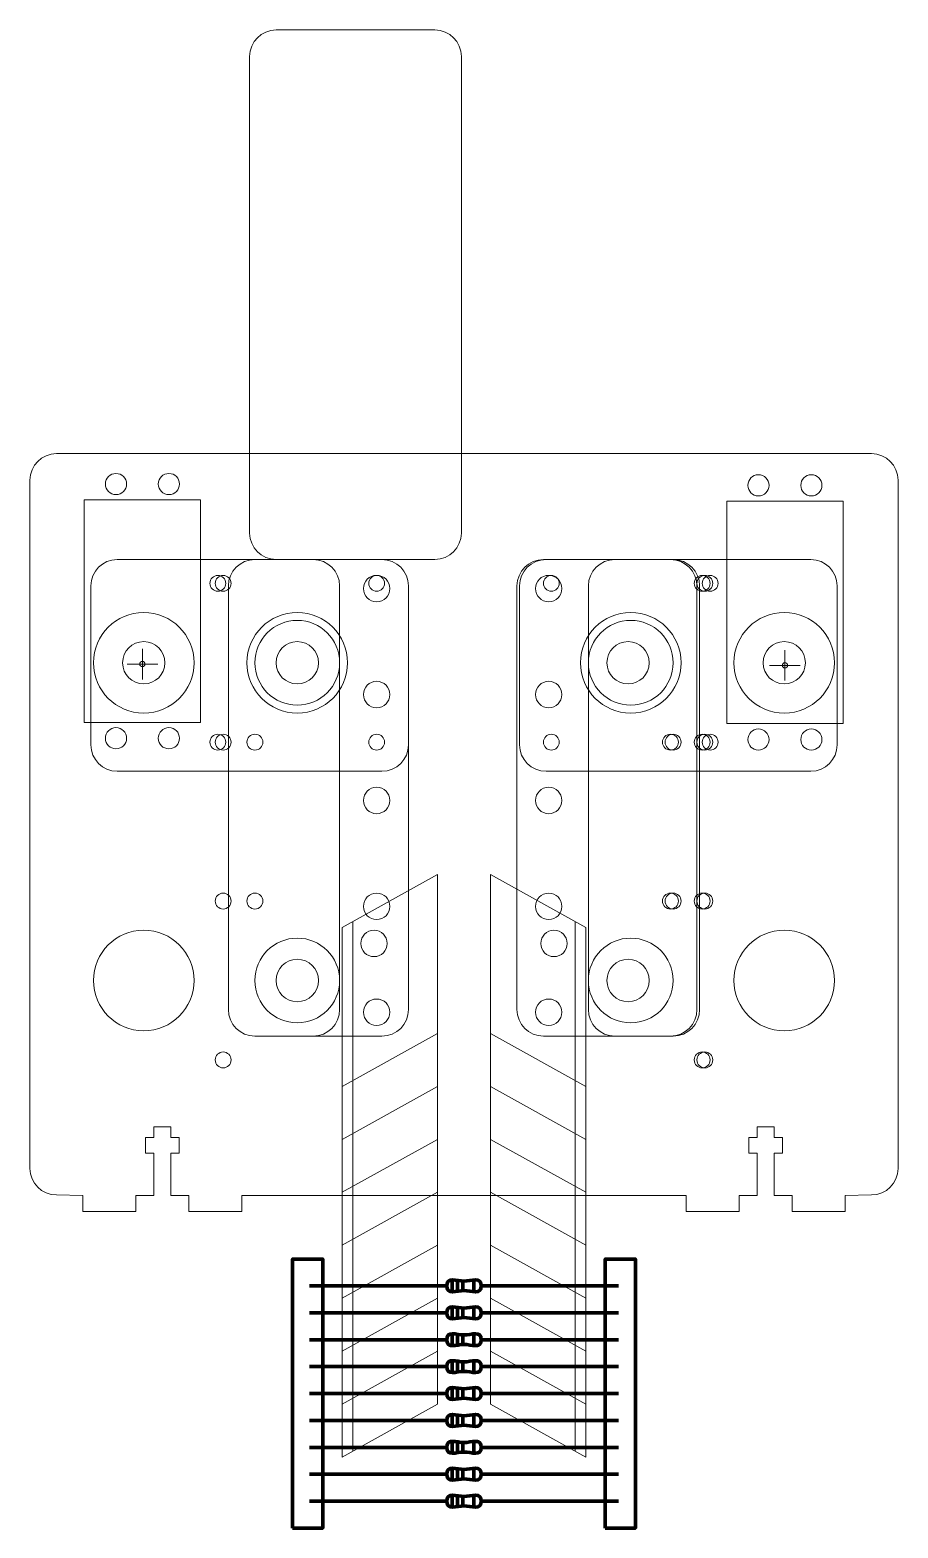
# Model space of a CAD drawing. Header units: centimetres. Extents: x -121 to 177, y -44 to 114.
# Drawn here: x 21.3 to 37.7, y -1.39 to 26.9 of the extents above; entities that cross this region are included whole.
import ezdxf

# ---------------------------------------------------------------- set-up
doc = ezdxf.new("R2010")
doc.units = ezdxf.units.CM
doc.header["$MEASUREMENT"] = 0
doc.layers.add('Layer 1', color=7, linetype='Continuous')

msp = doc.modelspace()

# ---------------------------------------------------------------- linework, layer by layer
at = {"layer": 'Layer 1', "color": 5, "lineweight": 70}
for points in [[(26.26088, -1.38999), (26.83238, -1.38999), (26.83238, 3.69001), (26.26088, 3.69001), (26.26088, -1.38999)], [(32.16765, -1.38999), (32.73915, -1.38999), (32.73915, 3.69001), (32.16765, 3.69001), (32.16765, -1.38999)]]:
    msp.add_lwpolyline(points, close=True, dxfattribs=at)
at = {"layer": 'Layer 1', "color": 7, "lineweight": 20}
for centre in [(27.8, 9.65), (31.2, 9.65)]:
    msp.add_ellipse(centre, major_axis=(0, 0.25), ratio=1, dxfattribs=at)
at = {"layer": 'Layer 1', "color": 7, "lineweight": 18}
for points, knots in [([(25.95, 16.9), (25.67391, 16.9), (25.45, 17.12391), (25.45, 17.4), (25.45, 17.4), (25.45, 17.4), (25.45, 26.4), (25.45, 26.4), (25.45, 26.4), (25.45, 26.67609), (25.67391, 26.9), (25.95, 26.9), (25.95, 26.9), (25.95, 26.9), (28.95, 26.9), (28.95, 26.9), (28.95, 26.9), (29.22609, 26.9), (29.45, 26.67609), (29.45, 26.4), (29.45, 26.4), (29.45, 26.4), (29.45, 17.4), (29.45, 17.4), (29.45, 17.4), (29.45, 17.12391), (29.22609, 16.9), (28.95, 16.9), (28.95, 16.9), (28.95, 16.9), (25.95, 16.9), (25.95, 16.9)], [0, 0, 0, 0, 0.125, 0.125, 0.125, 0.125, 0.25, 0.25, 0.25, 0.25, 0.375, 0.375, 0.375, 0.375, 0.5, 0.5, 0.5, 0.5, 0.625, 0.625, 0.625, 0.625, 0.75, 0.75, 0.75, 0.75, 0.875, 0.875, 0.875, 0.875, 1, 1, 1, 1]), ([(25.55, 7.9), (25.27391, 7.9), (25.05, 8.12391), (25.05, 8.4), (25.05, 8.4), (25.05, 8.4), (25.05, 16.4), (25.05, 16.4), (25.05, 16.4), (25.05, 16.67609), (25.27391, 16.9), (25.55, 16.9), (25.55, 16.9), (25.55, 16.9), (27.95, 16.9), (27.95, 16.9), (27.95, 16.9), (28.22609, 16.9), (28.45, 16.67609), (28.45, 16.4), (28.45, 16.4), (28.45, 16.4), (28.45, 8.4), (28.45, 8.4), (28.45, 8.4), (28.45, 8.12391), (28.22609, 7.9), (27.95, 7.9), (27.95, 7.9), (27.95, 7.9), (25.55, 7.9), (25.55, 7.9)], [0, 0, 0, 0, 0.125, 0.125, 0.125, 0.125, 0.25, 0.25, 0.25, 0.25, 0.375, 0.375, 0.375, 0.375, 0.5, 0.5, 0.5, 0.5, 0.625, 0.625, 0.625, 0.625, 0.75, 0.75, 0.75, 0.75, 0.875, 0.875, 0.875, 0.875, 1, 1, 1, 1]), ([(25.55, 7.9), (25.27391, 7.9), (25.05, 8.12391), (25.05, 8.4), (25.05, 8.4), (25.05, 8.4), (25.05, 16.4), (25.05, 16.4), (25.05, 16.4), (25.05, 16.67609), (25.27391, 16.9), (25.55, 16.9), (25.55, 16.9), (25.55, 16.9), (26.65, 16.9), (26.65, 16.9), (26.65, 16.9), (26.92609, 16.9), (27.15, 16.67609), (27.15, 16.4), (27.15, 16.4), (27.15, 16.4), (27.15, 8.4), (27.15, 8.4), (27.15, 8.4), (27.15, 8.12391), (26.92609, 7.9), (26.65, 7.9), (26.65, 7.9), (26.65, 7.9), (25.55, 7.9), (25.55, 7.9)], [0, 0, 0, 0, 0.125, 0.125, 0.125, 0.125, 0.25, 0.25, 0.25, 0.25, 0.375, 0.375, 0.375, 0.375, 0.5, 0.5, 0.5, 0.5, 0.625, 0.625, 0.625, 0.625, 0.75, 0.75, 0.75, 0.75, 0.875, 0.875, 0.875, 0.875, 1, 1, 1, 1]), ([(33.4, 7.9), (33.67609, 7.9), (33.9, 8.12391), (33.9, 8.4), (33.9, 8.4), (33.9, 8.4), (33.9, 16.4), (33.9, 16.4), (33.9, 16.4), (33.9, 16.67609), (33.67609, 16.9), (33.4, 16.9), (33.4, 16.9), (33.4, 16.9), (31, 16.9), (31, 16.9), (31, 16.9), (30.72391, 16.9), (30.5, 16.67609), (30.5, 16.4), (30.5, 16.4), (30.5, 16.4), (30.5, 8.4), (30.5, 8.4), (30.5, 8.4), (30.5, 8.12391), (30.72391, 7.9), (31, 7.9), (31, 7.9), (31, 7.9), (33.4, 7.9), (33.4, 7.9)], [0, 0, 0, 0, 0.125, 0.125, 0.125, 0.125, 0.25, 0.25, 0.25, 0.25, 0.375, 0.375, 0.375, 0.375, 0.5, 0.5, 0.5, 0.5, 0.625, 0.625, 0.625, 0.625, 0.75, 0.75, 0.75, 0.75, 0.875, 0.875, 0.875, 0.875, 1, 1, 1, 1]), ([(33.45, 7.9), (33.72609, 7.9), (33.95, 8.12391), (33.95, 8.4), (33.95, 8.4), (33.95, 8.4), (33.95, 16.4), (33.95, 16.4), (33.95, 16.4), (33.95, 16.67609), (33.72609, 16.9), (33.45, 16.9), (33.45, 16.9), (33.45, 16.9), (32.35, 16.9), (32.35, 16.9), (32.35, 16.9), (32.07391, 16.9), (31.85, 16.67609), (31.85, 16.4), (31.85, 16.4), (31.85, 16.4), (31.85, 8.4), (31.85, 8.4), (31.85, 8.4), (31.85, 8.12391), (32.07391, 7.9), (32.35, 7.9), (32.35, 7.9), (32.35, 7.9), (33.45, 7.9), (33.45, 7.9)], [0, 0, 0, 0, 0.125, 0.125, 0.125, 0.125, 0.25, 0.25, 0.25, 0.25, 0.375, 0.375, 0.375, 0.375, 0.5, 0.5, 0.5, 0.5, 0.625, 0.625, 0.625, 0.625, 0.75, 0.75, 0.75, 0.75, 0.875, 0.875, 0.875, 0.875, 1, 1, 1, 1]), ([(25.1, 16.45), (25.1, 16.53283), (25.03283, 16.6), (24.95, 16.6), (24.95, 16.6), (24.86717, 16.6), (24.8, 16.53283), (24.8, 16.45), (24.8, 16.45), (24.8, 16.36717), (24.86717, 16.3), (24.95, 16.3), (24.95, 16.3), (25.03283, 16.3), (25.1, 16.36717), (25.1, 16.45)], [0, 0, 0, 0, 0.25, 0.25, 0.25, 0.25, 0.5, 0.5, 0.5, 0.5, 0.75, 0.75, 0.75, 0.75, 1, 1, 1, 1]), ([(27.85, 16.1), (27.98805, 16.1), (28.1, 16.21195), (28.1, 16.35), (28.1, 16.35), (28.1, 16.48805), (27.98805, 16.6), (27.85, 16.6), (27.85, 16.6), (27.71195, 16.6), (27.6, 16.48805), (27.6, 16.35), (27.6, 16.35), (27.6, 16.21195), (27.71195, 16.1), (27.85, 16.1)], [0, 0, 0, 0, 0.25, 0.25, 0.25, 0.25, 0.5, 0.5, 0.5, 0.5, 0.75, 0.75, 0.75, 0.75, 1, 1, 1, 1]), ([(31.1, 16.1), (30.96195, 16.1), (30.85, 16.21195), (30.85, 16.35), (30.85, 16.35), (30.85, 16.48805), (30.96195, 16.6), (31.1, 16.6), (31.1, 16.6), (31.23805, 16.6), (31.35, 16.48805), (31.35, 16.35), (31.35, 16.35), (31.35, 16.21195), (31.23805, 16.1), (31.1, 16.1)], [0, 0, 0, 0, 0.25, 0.25, 0.25, 0.25, 0.5, 0.5, 0.5, 0.5, 0.75, 0.75, 0.75, 0.75, 1, 1, 1, 1]), ([(33.85, 16.45), (33.85, 16.53283), (33.91717, 16.6), (34, 16.6), (34, 16.6), (34.08283, 16.6), (34.15, 16.53283), (34.15, 16.45), (34.15, 16.45), (34.15, 16.36717), (34.08283, 16.3), (34, 16.3), (34, 16.3), (33.91717, 16.3), (33.85, 16.36717), (33.85, 16.45)], [0, 0, 0, 0, 0.25, 0.25, 0.25, 0.25, 0.5, 0.5, 0.5, 0.5, 0.75, 0.75, 0.75, 0.75, 1, 1, 1, 1]), ([(33.9, 16.45), (33.9, 16.53283), (33.96717, 16.6), (34.05, 16.6), (34.05, 16.6), (34.13283, 16.6), (34.2, 16.53283), (34.2, 16.45), (34.2, 16.45), (34.2, 16.36717), (34.13283, 16.3), (34.05, 16.3), (34.05, 16.3), (33.96717, 16.3), (33.9, 16.36717), (33.9, 16.45)], [0, 0, 0, 0, 0.25, 0.25, 0.25, 0.25, 0.5, 0.5, 0.5, 0.5, 0.75, 0.75, 0.75, 0.75, 1, 1, 1, 1]), ([(24.4, 14.95), (24.4, 15.47458), (23.97458, 15.9), (23.45, 15.9), (23.45, 15.9), (22.92542, 15.9), (22.5, 15.47458), (22.5, 14.95), (22.5, 14.95), (22.5, 14.42542), (22.92542, 14), (23.45, 14), (23.45, 14), (23.97458, 14), (24.4, 14.42542), (24.4, 14.95)], [0, 0, 0, 0, 0.25, 0.25, 0.25, 0.25, 0.5, 0.5, 0.5, 0.5, 0.75, 0.75, 0.75, 0.75, 1, 1, 1, 1]), ([(34.6, 14.95), (34.6, 15.47458), (35.02542, 15.9), (35.55, 15.9), (35.55, 15.9), (36.07458, 15.9), (36.5, 15.47458), (36.5, 14.95), (36.5, 14.95), (36.5, 14.42542), (36.07458, 14), (35.55, 14), (35.55, 14), (35.02542, 14), (34.6, 14.42542), (34.6, 14.95)], [0, 0, 0, 0, 0.25, 0.25, 0.25, 0.25, 0.5, 0.5, 0.5, 0.5, 0.75, 0.75, 0.75, 0.75, 1, 1, 1, 1]), ([(25.55, 14.95), (25.55, 15.39175), (25.90825, 15.75), (26.35, 15.75), (26.35, 15.75), (26.79175, 15.75), (27.15, 15.39175), (27.15, 14.95), (27.15, 14.95), (27.15, 14.50825), (26.79175, 14.15), (26.35, 14.15), (26.35, 14.15), (25.90825, 14.15), (25.55, 14.50825), (25.55, 14.95)], [0, 0, 0, 0, 0.25, 0.25, 0.25, 0.25, 0.5, 0.5, 0.5, 0.5, 0.75, 0.75, 0.75, 0.75, 1, 1, 1, 1]), ([(33.45, 14.95), (33.45, 15.39175), (33.09175, 15.75), (32.65, 15.75), (32.65, 15.75), (32.20825, 15.75), (31.85, 15.39175), (31.85, 14.95), (31.85, 14.95), (31.85, 14.50825), (32.20825, 14.15), (32.65, 14.15), (32.65, 14.15), (33.09175, 14.15), (33.45, 14.50825), (33.45, 14.95)], [0, 0, 0, 0, 0.25, 0.25, 0.25, 0.25, 0.5, 0.5, 0.5, 0.5, 0.75, 0.75, 0.75, 0.75, 1, 1, 1, 1]), ([(25.95, 14.95), (25.95, 15.17088), (26.12912, 15.35), (26.35, 15.35), (26.35, 15.35), (26.57088, 15.35), (26.75, 15.17088), (26.75, 14.95), (26.75, 14.95), (26.75, 14.72912), (26.57088, 14.55), (26.35, 14.55), (26.35, 14.55), (26.12912, 14.55), (25.95, 14.72912), (25.95, 14.95)], [0, 0, 0, 0, 0.25, 0.25, 0.25, 0.25, 0.5, 0.5, 0.5, 0.5, 0.75, 0.75, 0.75, 0.75, 1, 1, 1, 1]), ([(33, 14.95), (33, 15.17088), (32.82088, 15.35), (32.6, 15.35), (32.6, 15.35), (32.37912, 15.35), (32.2, 15.17088), (32.2, 14.95), (32.2, 14.95), (32.2, 14.72912), (32.37912, 14.55), (32.6, 14.55), (32.6, 14.55), (32.82088, 14.55), (33, 14.72912), (33, 14.95)], [0, 0, 0, 0, 0.25, 0.25, 0.25, 0.25, 0.5, 0.5, 0.5, 0.5, 0.75, 0.75, 0.75, 0.75, 1, 1, 1, 1]), ([(27.85, 14.1), (27.98805, 14.1), (28.1, 14.21195), (28.1, 14.35), (28.1, 14.35), (28.1, 14.48805), (27.98805, 14.6), (27.85, 14.6), (27.85, 14.6), (27.71195, 14.6), (27.6, 14.48805), (27.6, 14.35), (27.6, 14.35), (27.6, 14.21195), (27.71195, 14.1), (27.85, 14.1)], [0, 0, 0, 0, 0.25, 0.25, 0.25, 0.25, 0.5, 0.5, 0.5, 0.5, 0.75, 0.75, 0.75, 0.75, 1, 1, 1, 1]), ([(31.1, 14.1), (30.96195, 14.1), (30.85, 14.21195), (30.85, 14.35), (30.85, 14.35), (30.85, 14.48805), (30.96195, 14.6), (31.1, 14.6), (31.1, 14.6), (31.23805, 14.6), (31.35, 14.48805), (31.35, 14.35), (31.35, 14.35), (31.35, 14.21195), (31.23805, 14.1), (31.1, 14.1)], [0, 0, 0, 0, 0.25, 0.25, 0.25, 0.25, 0.5, 0.5, 0.5, 0.5, 0.75, 0.75, 0.75, 0.75, 1, 1, 1, 1]), ([(25.1, 13.45), (25.1, 13.53283), (25.03283, 13.6), (24.95, 13.6), (24.95, 13.6), (24.86717, 13.6), (24.8, 13.53283), (24.8, 13.45), (24.8, 13.45), (24.8, 13.36717), (24.86717, 13.3), (24.95, 13.3), (24.95, 13.3), (25.03283, 13.3), (25.1, 13.36717), (25.1, 13.45)], [0, 0, 0, 0, 0.25, 0.25, 0.25, 0.25, 0.5, 0.5, 0.5, 0.5, 0.75, 0.75, 0.75, 0.75, 1, 1, 1, 1]), ([(25.4, 13.45), (25.4, 13.53283), (25.46717, 13.6), (25.55, 13.6), (25.55, 13.6), (25.63283, 13.6), (25.7, 13.53283), (25.7, 13.45), (25.7, 13.45), (25.7, 13.36717), (25.63283, 13.3), (25.55, 13.3), (25.55, 13.3), (25.46717, 13.3), (25.4, 13.36717), (25.4, 13.45)], [0, 0, 0, 0, 0.25, 0.25, 0.25, 0.25, 0.5, 0.5, 0.5, 0.5, 0.75, 0.75, 0.75, 0.75, 1, 1, 1, 1]), ([(25.4, 13.45), (25.4, 13.53283), (25.46717, 13.6), (25.55, 13.6), (25.55, 13.6), (25.63283, 13.6), (25.7, 13.53283), (25.7, 13.45), (25.7, 13.45), (25.7, 13.36717), (25.63283, 13.3), (25.55, 13.3), (25.55, 13.3), (25.46717, 13.3), (25.4, 13.36717), (25.4, 13.45)], [0, 0, 0, 0, 0.25, 0.25, 0.25, 0.25, 0.5, 0.5, 0.5, 0.5, 0.75, 0.75, 0.75, 0.75, 1, 1, 1, 1]), ([(33.55, 13.45), (33.55, 13.53283), (33.48283, 13.6), (33.4, 13.6), (33.4, 13.6), (33.31717, 13.6), (33.25, 13.53283), (33.25, 13.45), (33.25, 13.45), (33.25, 13.36717), (33.31717, 13.3), (33.4, 13.3), (33.4, 13.3), (33.48283, 13.3), (33.55, 13.36717), (33.55, 13.45)], [0, 0, 0, 0, 0.25, 0.25, 0.25, 0.25, 0.5, 0.5, 0.5, 0.5, 0.75, 0.75, 0.75, 0.75, 1, 1, 1, 1]), ([(33.6, 13.45), (33.6, 13.53283), (33.53283, 13.6), (33.45, 13.6), (33.45, 13.6), (33.36717, 13.6), (33.3, 13.53283), (33.3, 13.45), (33.3, 13.45), (33.3, 13.36717), (33.36717, 13.3), (33.45, 13.3), (33.45, 13.3), (33.53283, 13.3), (33.6, 13.36717), (33.6, 13.45)], [0, 0, 0, 0, 0.25, 0.25, 0.25, 0.25, 0.5, 0.5, 0.5, 0.5, 0.75, 0.75, 0.75, 0.75, 1, 1, 1, 1]), ([(33.85, 13.45), (33.85, 13.53283), (33.91717, 13.6), (34, 13.6), (34, 13.6), (34.08283, 13.6), (34.15, 13.53283), (34.15, 13.45), (34.15, 13.45), (34.15, 13.36717), (34.08283, 13.3), (34, 13.3), (34, 13.3), (33.91717, 13.3), (33.85, 13.36717), (33.85, 13.45)], [0, 0, 0, 0, 0.25, 0.25, 0.25, 0.25, 0.5, 0.5, 0.5, 0.5, 0.75, 0.75, 0.75, 0.75, 1, 1, 1, 1]), ([(33.9, 13.45), (33.9, 13.53283), (33.96717, 13.6), (34.05, 13.6), (34.05, 13.6), (34.13283, 13.6), (34.2, 13.53283), (34.2, 13.45), (34.2, 13.45), (34.2, 13.36717), (34.13283, 13.3), (34.05, 13.3), (34.05, 13.3), (33.96717, 13.3), (33.9, 13.36717), (33.9, 13.45)], [0, 0, 0, 0, 0.25, 0.25, 0.25, 0.25, 0.5, 0.5, 0.5, 0.5, 0.75, 0.75, 0.75, 0.75, 1, 1, 1, 1]), ([(27.85, 12.1), (27.98805, 12.1), (28.1, 12.21195), (28.1, 12.35), (28.1, 12.35), (28.1, 12.48805), (27.98805, 12.6), (27.85, 12.6), (27.85, 12.6), (27.71195, 12.6), (27.6, 12.48805), (27.6, 12.35), (27.6, 12.35), (27.6, 12.21195), (27.71195, 12.1), (27.85, 12.1)], [0, 0, 0, 0, 0.25, 0.25, 0.25, 0.25, 0.5, 0.5, 0.5, 0.5, 0.75, 0.75, 0.75, 0.75, 1, 1, 1, 1]), ([(31.1, 12.1), (30.96195, 12.1), (30.85, 12.21195), (30.85, 12.35), (30.85, 12.35), (30.85, 12.48805), (30.96195, 12.6), (31.1, 12.6), (31.1, 12.6), (31.23805, 12.6), (31.35, 12.48805), (31.35, 12.35), (31.35, 12.35), (31.35, 12.21195), (31.23805, 12.1), (31.1, 12.1)], [0, 0, 0, 0, 0.25, 0.25, 0.25, 0.25, 0.5, 0.5, 0.5, 0.5, 0.75, 0.75, 0.75, 0.75, 1, 1, 1, 1]), ([(25.1, 10.45), (25.1, 10.53283), (25.03283, 10.6), (24.95, 10.6), (24.95, 10.6), (24.86717, 10.6), (24.8, 10.53283), (24.8, 10.45), (24.8, 10.45), (24.8, 10.36717), (24.86717, 10.3), (24.95, 10.3), (24.95, 10.3), (25.03283, 10.3), (25.1, 10.36717), (25.1, 10.45)], [0, 0, 0, 0, 0.25, 0.25, 0.25, 0.25, 0.5, 0.5, 0.5, 0.5, 0.75, 0.75, 0.75, 0.75, 1, 1, 1, 1]), ([(25.4, 10.45), (25.4, 10.53283), (25.46717, 10.6), (25.55, 10.6), (25.55, 10.6), (25.63283, 10.6), (25.7, 10.53283), (25.7, 10.45), (25.7, 10.45), (25.7, 10.36717), (25.63283, 10.3), (25.55, 10.3), (25.55, 10.3), (25.46717, 10.3), (25.4, 10.36717), (25.4, 10.45)], [0, 0, 0, 0, 0.25, 0.25, 0.25, 0.25, 0.5, 0.5, 0.5, 0.5, 0.75, 0.75, 0.75, 0.75, 1, 1, 1, 1]), ([(25.4, 10.45), (25.4, 10.53283), (25.46717, 10.6), (25.55, 10.6), (25.55, 10.6), (25.63283, 10.6), (25.7, 10.53283), (25.7, 10.45), (25.7, 10.45), (25.7, 10.36717), (25.63283, 10.3), (25.55, 10.3), (25.55, 10.3), (25.46717, 10.3), (25.4, 10.36717), (25.4, 10.45)], [0, 0, 0, 0, 0.25, 0.25, 0.25, 0.25, 0.5, 0.5, 0.5, 0.5, 0.75, 0.75, 0.75, 0.75, 1, 1, 1, 1]), ([(27.85, 10.1), (27.98805, 10.1), (28.1, 10.21195), (28.1, 10.35), (28.1, 10.35), (28.1, 10.48805), (27.98805, 10.6), (27.85, 10.6), (27.85, 10.6), (27.71195, 10.6), (27.6, 10.48805), (27.6, 10.35), (27.6, 10.35), (27.6, 10.21195), (27.71195, 10.1), (27.85, 10.1)], [0, 0, 0, 0, 0.25, 0.25, 0.25, 0.25, 0.5, 0.5, 0.5, 0.5, 0.75, 0.75, 0.75, 0.75, 1, 1, 1, 1]), ([(31.1, 10.1), (30.96195, 10.1), (30.85, 10.21195), (30.85, 10.35), (30.85, 10.35), (30.85, 10.48805), (30.96195, 10.6), (31.1, 10.6), (31.1, 10.6), (31.23805, 10.6), (31.35, 10.48805), (31.35, 10.35), (31.35, 10.35), (31.35, 10.21195), (31.23805, 10.1), (31.1, 10.1)], [0, 0, 0, 0, 0.25, 0.25, 0.25, 0.25, 0.5, 0.5, 0.5, 0.5, 0.75, 0.75, 0.75, 0.75, 1, 1, 1, 1]), ([(33.55, 10.45), (33.55, 10.53283), (33.48283, 10.6), (33.4, 10.6), (33.4, 10.6), (33.31717, 10.6), (33.25, 10.53283), (33.25, 10.45), (33.25, 10.45), (33.25, 10.36717), (33.31717, 10.3), (33.4, 10.3), (33.4, 10.3), (33.48283, 10.3), (33.55, 10.36717), (33.55, 10.45)], [0, 0, 0, 0, 0.25, 0.25, 0.25, 0.25, 0.5, 0.5, 0.5, 0.5, 0.75, 0.75, 0.75, 0.75, 1, 1, 1, 1]), ([(33.6, 10.45), (33.6, 10.53283), (33.53283, 10.6), (33.45, 10.6), (33.45, 10.6), (33.36717, 10.6), (33.3, 10.53283), (33.3, 10.45), (33.3, 10.45), (33.3, 10.36717), (33.36717, 10.3), (33.45, 10.3), (33.45, 10.3), (33.53283, 10.3), (33.6, 10.36717), (33.6, 10.45)], [0, 0, 0, 0, 0.25, 0.25, 0.25, 0.25, 0.5, 0.5, 0.5, 0.5, 0.75, 0.75, 0.75, 0.75, 1, 1, 1, 1]), ([(33.85, 10.45), (33.85, 10.53283), (33.91717, 10.6), (34, 10.6), (34, 10.6), (34.08283, 10.6), (34.15, 10.53283), (34.15, 10.45), (34.15, 10.45), (34.15, 10.36717), (34.08283, 10.3), (34, 10.3), (34, 10.3), (33.91717, 10.3), (33.85, 10.36717), (33.85, 10.45)], [0, 0, 0, 0, 0.25, 0.25, 0.25, 0.25, 0.5, 0.5, 0.5, 0.5, 0.75, 0.75, 0.75, 0.75, 1, 1, 1, 1]), ([(33.9, 10.45), (33.9, 10.53283), (33.96717, 10.6), (34.05, 10.6), (34.05, 10.6), (34.13283, 10.6), (34.2, 10.53283), (34.2, 10.45), (34.2, 10.45), (34.2, 10.36717), (34.13283, 10.3), (34.05, 10.3), (34.05, 10.3), (33.96717, 10.3), (33.9, 10.36717), (33.9, 10.45)], [0, 0, 0, 0, 0.25, 0.25, 0.25, 0.25, 0.5, 0.5, 0.5, 0.5, 0.75, 0.75, 0.75, 0.75, 1, 1, 1, 1]), ([(24.4, 8.95), (24.4, 9.47458), (23.97458, 9.9), (23.45, 9.9), (23.45, 9.9), (22.92542, 9.9), (22.5, 9.47458), (22.5, 8.95), (22.5, 8.95), (22.5, 8.42542), (22.92542, 8), (23.45, 8), (23.45, 8), (23.97458, 8), (24.4, 8.42542), (24.4, 8.95)], [0, 0, 0, 0, 0.25, 0.25, 0.25, 0.25, 0.5, 0.5, 0.5, 0.5, 0.75, 0.75, 0.75, 0.75, 1, 1, 1, 1]), ([(25.55, 8.95), (25.55, 9.39175), (25.90825, 9.75), (26.35, 9.75), (26.35, 9.75), (26.79175, 9.75), (27.15, 9.39175), (27.15, 8.95), (27.15, 8.95), (27.15, 8.50825), (26.79175, 8.15), (26.35, 8.15), (26.35, 8.15), (25.90825, 8.15), (25.55, 8.50825), (25.55, 8.95)], [0, 0, 0, 0, 0.25, 0.25, 0.25, 0.25, 0.5, 0.5, 0.5, 0.5, 0.75, 0.75, 0.75, 0.75, 1, 1, 1, 1]), ([(33.45, 8.95), (33.45, 9.39175), (33.09175, 9.75), (32.65, 9.75), (32.65, 9.75), (32.20825, 9.75), (31.85, 9.39175), (31.85, 8.95), (31.85, 8.95), (31.85, 8.50825), (32.20825, 8.15), (32.65, 8.15), (32.65, 8.15), (33.09175, 8.15), (33.45, 8.50825), (33.45, 8.95)], [0, 0, 0, 0, 0.25, 0.25, 0.25, 0.25, 0.5, 0.5, 0.5, 0.5, 0.75, 0.75, 0.75, 0.75, 1, 1, 1, 1]), ([(34.6, 8.95), (34.6, 9.47458), (35.02542, 9.9), (35.55, 9.9), (35.55, 9.9), (36.07458, 9.9), (36.5, 9.47458), (36.5, 8.95), (36.5, 8.95), (36.5, 8.42542), (36.07458, 8), (35.55, 8), (35.55, 8), (35.02542, 8), (34.6, 8.42542), (34.6, 8.95)], [0, 0, 0, 0, 0.25, 0.25, 0.25, 0.25, 0.5, 0.5, 0.5, 0.5, 0.75, 0.75, 0.75, 0.75, 1, 1, 1, 1]), ([(25.95, 8.95), (25.95, 9.17088), (26.12912, 9.35), (26.35, 9.35), (26.35, 9.35), (26.57088, 9.35), (26.75, 9.17088), (26.75, 8.95), (26.75, 8.95), (26.75, 8.72912), (26.57088, 8.55), (26.35, 8.55), (26.35, 8.55), (26.12912, 8.55), (25.95, 8.72912), (25.95, 8.95)], [0, 0, 0, 0, 0.25, 0.25, 0.25, 0.25, 0.5, 0.5, 0.5, 0.5, 0.75, 0.75, 0.75, 0.75, 1, 1, 1, 1]), ([(33, 8.95), (33, 9.17088), (32.82088, 9.35), (32.6, 9.35), (32.6, 9.35), (32.37912, 9.35), (32.2, 9.17088), (32.2, 8.95), (32.2, 8.95), (32.2, 8.72912), (32.37912, 8.55), (32.6, 8.55), (32.6, 8.55), (32.82088, 8.55), (33, 8.72912), (33, 8.95)], [0, 0, 0, 0, 0.25, 0.25, 0.25, 0.25, 0.5, 0.5, 0.5, 0.5, 0.75, 0.75, 0.75, 0.75, 1, 1, 1, 1]), ([(27.85, 8.1), (27.98805, 8.1), (28.1, 8.21195), (28.1, 8.35), (28.1, 8.35), (28.1, 8.48805), (27.98805, 8.6), (27.85, 8.6), (27.85, 8.6), (27.71195, 8.6), (27.6, 8.48805), (27.6, 8.35), (27.6, 8.35), (27.6, 8.21195), (27.71195, 8.1), (27.85, 8.1)], [0, 0, 0, 0, 0.25, 0.25, 0.25, 0.25, 0.5, 0.5, 0.5, 0.5, 0.75, 0.75, 0.75, 0.75, 1, 1, 1, 1]), ([(31.1, 8.1), (30.96195, 8.1), (30.85, 8.21195), (30.85, 8.35), (30.85, 8.35), (30.85, 8.48805), (30.96195, 8.6), (31.1, 8.6), (31.1, 8.6), (31.23805, 8.6), (31.35, 8.48805), (31.35, 8.35), (31.35, 8.35), (31.35, 8.21195), (31.23805, 8.1), (31.1, 8.1)], [0, 0, 0, 0, 0.25, 0.25, 0.25, 0.25, 0.5, 0.5, 0.5, 0.5, 0.75, 0.75, 0.75, 0.75, 1, 1, 1, 1]), ([(25.1, 7.45), (25.1, 7.53283), (25.03283, 7.6), (24.95, 7.6), (24.95, 7.6), (24.86717, 7.6), (24.8, 7.53283), (24.8, 7.45), (24.8, 7.45), (24.8, 7.36717), (24.86717, 7.3), (24.95, 7.3), (24.95, 7.3), (25.03283, 7.3), (25.1, 7.36717), (25.1, 7.45)], [0, 0, 0, 0, 0.25, 0.25, 0.25, 0.25, 0.5, 0.5, 0.5, 0.5, 0.75, 0.75, 0.75, 0.75, 1, 1, 1, 1]), ([(33.85, 7.45), (33.85, 7.53283), (33.91717, 7.6), (34, 7.6), (34, 7.6), (34.08283, 7.6), (34.15, 7.53283), (34.15, 7.45), (34.15, 7.45), (34.15, 7.36717), (34.08283, 7.3), (34, 7.3), (34, 7.3), (33.91717, 7.3), (33.85, 7.36717), (33.85, 7.45)], [0, 0, 0, 0, 0.25, 0.25, 0.25, 0.25, 0.5, 0.5, 0.5, 0.5, 0.75, 0.75, 0.75, 0.75, 1, 1, 1, 1]), ([(33.9, 7.45), (33.9, 7.53283), (33.96717, 7.6), (34.05, 7.6), (34.05, 7.6), (34.13283, 7.6), (34.2, 7.53283), (34.2, 7.45), (34.2, 7.45), (34.2, 7.36717), (34.13283, 7.3), (34.05, 7.3), (34.05, 7.3), (33.96717, 7.3), (33.9, 7.36717), (33.9, 7.45)], [0, 0, 0, 0, 0.25, 0.25, 0.25, 0.25, 0.5, 0.5, 0.5, 0.5, 0.75, 0.75, 0.75, 0.75, 1, 1, 1, 1])]:
    msp.add_open_spline(points, degree=3, knots=knots, dxfattribs=at)
at = {"layer": 'Layer 1', "lineweight": 20}
msp.add_open_spline([(36.7, 4.8875), (36.7, 4.8875), (37.2, 4.9), (37.2, 4.9), (37.2, 4.9), (37.47609, 4.9), (37.7, 5.12391), (37.7, 5.4), (37.7, 5.4), (37.7, 5.4), (37.7, 18.4), (37.7, 18.4), (37.7, 18.4), (37.7, 18.67609), (37.47609, 18.9), (37.2, 18.9), (37.2, 18.9), (37.2, 18.9), (21.8, 18.9), (21.8, 18.9), (21.8, 18.9), (21.52391, 18.9), (21.3, 18.67609), (21.3, 18.4), (21.3, 18.4), (21.3, 18.4), (21.3, 5.4), (21.3, 5.4), (21.3, 5.4), (21.3, 5.12391), (21.52391, 4.9), (21.8, 4.9), (21.8, 4.9), (21.8, 4.9), (22.3, 4.8875), (22.3, 4.8875), (22.3, 4.8875), (22.3, 4.8875), (22.3, 4.5875), (22.3, 4.5875), (22.3, 4.5875), (22.3, 4.5875), (23.3, 4.5875), (23.3, 4.5875), (23.3, 4.5875), (23.3, 4.5875), (23.3, 4.8875), (23.3, 4.8875), (23.3, 4.8875), (23.3, 4.8875), (23.64, 4.8875), (23.64, 4.8875), (23.64, 4.8875), (23.64, 4.8875), (23.64, 5.6875), (23.64, 5.6875), (23.64, 5.6875), (23.64, 5.6875), (23.48, 5.6875), (23.48, 5.6875), (23.48, 5.6875), (23.48, 5.6875), (23.48, 5.9875), (23.48, 5.9875), (23.48, 5.9875), (23.48, 5.9875), (23.64, 5.9875), (23.64, 5.9875), (23.64, 5.9875), (23.64, 5.9875), (23.64, 6.1875), (23.64, 6.1875), (23.64, 6.1875), (23.64, 6.1875), (23.96, 6.1875), (23.96, 6.1875), (23.96, 6.1875), (23.96, 6.1875), (23.96, 5.9875), (23.96, 5.9875), (23.96, 5.9875), (23.96, 5.9875), (24.12, 5.9875), (24.12, 5.9875), (24.12, 5.9875), (24.12, 5.9875), (24.12, 5.6875), (24.12, 5.6875), (24.12, 5.6875), (24.12, 5.6875), (23.96, 5.6875), (23.96, 5.6875), (23.96, 5.6875), (23.96, 5.6875), (23.96, 4.8875), (23.96, 4.8875), (23.96, 4.8875), (23.96, 4.8875), (24.3, 4.8875), (24.3, 4.8875), (24.3, 4.8875), (24.3, 4.8875), (24.3, 4.5875), (24.3, 4.5875), (24.3, 4.5875), (24.3, 4.5875), (25.3, 4.5875), (25.3, 4.5875), (25.3, 4.5875), (25.3, 4.5875), (25.3, 4.8875), (25.3, 4.8875), (25.3, 4.8875), (25.3, 4.8875), (33.7, 4.8875), (33.7, 4.8875), (33.7, 4.8875), (33.7, 4.8875), (33.7, 4.5875), (33.7, 4.5875), (33.7, 4.5875), (33.7, 4.5875), (34.7, 4.5875), (34.7, 4.5875), (34.7, 4.5875), (34.7, 4.5875), (34.7, 4.8875), (34.7, 4.8875), (34.7, 4.8875), (34.7, 4.8875), (35.04, 4.8875), (35.04, 4.8875), (35.04, 4.8875), (35.04, 4.8875), (35.04, 5.6875), (35.04, 5.6875), (35.04, 5.6875), (35.04, 5.6875), (34.88, 5.6875), (34.88, 5.6875), (34.88, 5.6875), (34.88, 5.6875), (34.88, 5.9875), (34.88, 5.9875), (34.88, 5.9875), (34.88, 5.9875), (35.04, 5.9875), (35.04, 5.9875), (35.04, 5.9875), (35.04, 5.9875), (35.04, 6.1875), (35.04, 6.1875), (35.04, 6.1875), (35.04, 6.1875), (35.36, 6.1875), (35.36, 6.1875), (35.36, 6.1875), (35.36, 6.1875), (35.36, 5.9875), (35.36, 5.9875), (35.36, 5.9875), (35.36, 5.9875), (35.52, 5.9875), (35.52, 5.9875), (35.52, 5.9875), (35.52, 5.9875), (35.52, 5.6875), (35.52, 5.6875), (35.52, 5.6875), (35.52, 5.6875), (35.36, 5.6875), (35.36, 5.6875), (35.36, 5.6875), (35.36, 5.6875), (35.36, 4.8875), (35.36, 4.8875), (35.36, 4.8875), (35.36, 4.8875), (35.7, 4.8875), (35.7, 4.8875), (35.7, 4.8875), (35.7, 4.8875), (35.7, 4.5875), (35.7, 4.5875), (35.7, 4.5875), (35.7, 4.5875), (36.7, 4.5875), (36.7, 4.5875), (36.7, 4.5875), (36.7, 4.5875), (36.7, 4.8875), (36.7, 4.8875)], degree=3, knots=[0, 0, 0, 0, 0.02083333, 0.02083333, 0.02083333, 0.02083333, 0.04166667, 0.04166667, 0.04166667, 0.04166667, 0.0625, 0.0625, 0.0625, 0.0625, 0.08333333, 0.08333333, 0.08333333, 0.08333333, 0.10416667, 0.10416667, 0.10416667, 0.10416667, 0.125, 0.125, 0.125, 0.125, 0.14583333, 0.14583333, 0.14583333, 0.14583333, 0.16666667, 0.16666667, 0.16666667, 0.16666667, 0.1875, 0.1875, 0.1875, 0.1875, 0.20833333, 0.20833333, 0.20833333, 0.20833333, 0.22916667, 0.22916667, 0.22916667, 0.22916667, 0.25, 0.25, 0.25, 0.25, 0.27083333, 0.27083333, 0.27083333, 0.27083333, 0.29166667, 0.29166667, 0.29166667, 0.29166667, 0.3125, 0.3125, 0.3125, 0.3125, 0.33333333, 0.33333333, 0.33333333, 0.33333333, 0.35416667, 0.35416667, 0.35416667, 0.35416667, 0.375, 0.375, 0.375, 0.375, 0.39583333, 0.39583333, 0.39583333, 0.39583333, 0.41666667, 0.41666667, 0.41666667, 0.41666667, 0.4375, 0.4375, 0.4375, 0.4375, 0.45833333, 0.45833333, 0.45833333, 0.45833333, 0.47916667, 0.47916667, 0.47916667, 0.47916667, 0.5, 0.5, 0.5, 0.5, 0.52083333, 0.52083333, 0.52083333, 0.52083333, 0.54166667, 0.54166667, 0.54166667, 0.54166667, 0.5625, 0.5625, 0.5625, 0.5625, 0.58333333, 0.58333333, 0.58333333, 0.58333333, 0.60416667, 0.60416667, 0.60416667, 0.60416667, 0.625, 0.625, 0.625, 0.625, 0.64583333, 0.64583333, 0.64583333, 0.64583333, 0.66666667, 0.66666667, 0.66666667, 0.66666667, 0.6875, 0.6875, 0.6875, 0.6875, 0.70833333, 0.70833333, 0.70833333, 0.70833333, 0.72916667, 0.72916667, 0.72916667, 0.72916667, 0.75, 0.75, 0.75, 0.75, 0.77083333, 0.77083333, 0.77083333, 0.77083333, 0.79166667, 0.79166667, 0.79166667, 0.79166667, 0.8125, 0.8125, 0.8125, 0.8125, 0.83333333, 0.83333333, 0.83333333, 0.83333333, 0.85416667, 0.85416667, 0.85416667, 0.85416667, 0.875, 0.875, 0.875, 0.875, 0.89583333, 0.89583333, 0.89583333, 0.89583333, 0.91666667, 0.91666667, 0.91666667, 0.91666667, 0.9375, 0.9375, 0.9375, 0.9375, 0.95833333, 0.95833333, 0.95833333, 0.95833333, 0.97916667, 0.97916667, 0.97916667, 0.97916667, 1, 1, 1, 1], dxfattribs=at)
at = {"layer": 'Layer 1', "color": 7, "lineweight": 9}
for points in [[(23.12505, 18.32501), (23.12505, 18.21485), (23.0352, 18.12501), (22.92505, 18.12501), (22.92505, 18.12501), (22.8149, 18.12501), (22.72505, 18.21485), (22.72505, 18.32501), (22.72505, 18.32501), (22.72505, 18.43517), (22.8149, 18.52501), (22.92505, 18.52501), (22.92505, 18.52501), (23.0352, 18.52501), (23.12505, 18.43517), (23.12505, 18.32501)], [(24.12505, 18.32501), (24.12505, 18.21485), (24.0352, 18.12501), (23.92504, 18.12501), (23.92504, 18.12501), (23.8149, 18.12501), (23.72505, 18.21485), (23.72505, 18.32501), (23.72505, 18.32501), (23.72505, 18.43517), (23.8149, 18.52501), (23.92504, 18.52501), (23.92504, 18.52501), (24.0352, 18.52501), (24.12505, 18.43517), (24.12505, 18.32501)], [(35.26255, 18.30001), (35.26255, 18.18985), (35.1727, 18.10001), (35.06255, 18.10001), (35.06255, 18.10001), (34.9524, 18.10001), (34.86255, 18.18985), (34.86255, 18.30001), (34.86255, 18.30001), (34.86255, 18.41017), (34.9524, 18.50001), (35.06255, 18.50001), (35.06255, 18.50001), (35.1727, 18.50001), (35.26255, 18.41017), (35.26255, 18.30001)], [(36.26255, 18.30001), (36.26255, 18.18985), (36.1727, 18.10001), (36.06254, 18.10001), (36.06254, 18.10001), (35.9524, 18.10001), (35.86255, 18.18985), (35.86255, 18.30001), (35.86255, 18.30001), (35.86255, 18.41017), (35.9524, 18.50001), (36.06254, 18.50001), (36.06254, 18.50001), (36.1727, 18.50001), (36.26255, 18.41017), (36.26255, 18.30001)], [(23.12505, 13.52501), (23.12505, 13.41485), (23.0352, 13.32501), (22.92504, 13.32501), (22.92504, 13.32501), (22.8149, 13.32501), (22.72505, 13.41485), (22.72505, 13.52501), (22.72505, 13.52501), (22.72505, 13.63517), (22.8149, 13.72501), (22.92504, 13.72501), (22.92504, 13.72501), (23.0352, 13.72501), (23.12505, 13.63517), (23.12505, 13.52501)], [(24.12505, 13.52501), (24.12505, 13.41485), (24.0352, 13.32501), (23.92504, 13.32501), (23.92504, 13.32501), (23.8149, 13.32501), (23.72505, 13.41485), (23.72505, 13.52501), (23.72505, 13.52501), (23.72505, 13.63517), (23.8149, 13.72501), (23.92504, 13.72501), (23.92504, 13.72501), (24.0352, 13.72501), (24.12505, 13.63517), (24.12505, 13.52501)], [(35.26255, 13.50001), (35.26255, 13.38985), (35.1727, 13.30001), (35.06254, 13.30001), (35.06254, 13.30001), (34.9524, 13.30001), (34.86255, 13.38985), (34.86255, 13.50001), (34.86255, 13.50001), (34.86255, 13.61017), (34.9524, 13.70001), (35.06254, 13.70001), (35.06254, 13.70001), (35.1727, 13.70001), (35.26255, 13.61017), (35.26255, 13.50001)], [(36.26255, 13.50001), (36.26255, 13.38985), (36.1727, 13.30001), (36.06254, 13.30001), (36.06254, 13.30001), (35.9524, 13.30001), (35.86255, 13.38985), (35.86255, 13.50001), (35.86255, 13.50001), (35.86255, 13.61017), (35.9524, 13.70001), (36.06254, 13.70001), (36.06254, 13.70001), (36.1727, 13.70001), (36.26255, 13.61017), (36.26255, 13.50001)]]:
    msp.add_open_spline(points, degree=3, knots=[0, 0, 0, 0, 0.25, 0.25, 0.25, 0.25, 0.5, 0.5, 0.5, 0.5, 0.75, 0.75, 0.75, 0.75, 1, 1, 1, 1], dxfattribs=at)
at = {"layer": 'Layer 1', "lineweight": 9}
for points in [[(24.525, 18.02502), (24.525, 18.02502), (24.525, 13.82502), (24.525, 13.82502), (24.525, 13.82502), (24.525, 13.82502), (22.325, 13.82502), (22.325, 13.82502), (22.325, 13.82502), (22.325, 13.82502), (22.325, 18.02502), (22.325, 18.02502), (22.325, 18.02502), (22.325, 18.02502), (24.525, 18.02502), (24.525, 18.02502)], [(36.6625, 18.00002), (36.6625, 18.00002), (36.6625, 13.80002), (36.6625, 13.80002), (36.6625, 13.80002), (36.6625, 13.80002), (34.4625, 13.80002), (34.4625, 13.80002), (34.4625, 13.80002), (34.4625, 13.80002), (34.4625, 18.00002), (34.4625, 18.00002), (34.4625, 18.00002), (34.4625, 18.00002), (36.6625, 18.00002), (36.6625, 18.00002)], [(23.47499, 14.92501), (23.47499, 14.8974), (23.4526, 14.87501), (23.42498, 14.87501), (23.42498, 14.87501), (23.39738, 14.87501), (23.37499, 14.8974), (23.37499, 14.92501), (23.37499, 14.92501), (23.37499, 14.95262), (23.39738, 14.97501), (23.42498, 14.97501), (23.42498, 14.97501), (23.4526, 14.97501), (23.47499, 14.95262), (23.47499, 14.92501)], [(35.61249, 14.90001), (35.61249, 14.8724), (35.5901, 14.85001), (35.56248, 14.85001), (35.56248, 14.85001), (35.53488, 14.85001), (35.51249, 14.8724), (35.51249, 14.90001), (35.51249, 14.90001), (35.51249, 14.92762), (35.53488, 14.95001), (35.56248, 14.95001), (35.56248, 14.95001), (35.5901, 14.95001), (35.61249, 14.92762), (35.61249, 14.90001)]]:
    msp.add_open_spline(points, degree=3, knots=[0, 0, 0, 0, 0.25, 0.25, 0.25, 0.25, 0.5, 0.5, 0.5, 0.5, 0.75, 0.75, 0.75, 0.75, 1, 1, 1, 1], dxfattribs=at)
at = {"layer": 'Layer 1', "color": 5, "lineweight": 18}
for points, knots in [([(27.95, 12.9), (28.22609, 12.9), (28.45, 13.12391), (28.45, 13.4), (28.45, 13.4), (28.45, 13.4), (28.45, 16.4), (28.45, 16.4), (28.45, 16.4), (28.45, 16.67609), (28.22609, 16.9), (27.95, 16.9), (27.95, 16.9), (27.95, 16.9), (22.95, 16.9), (22.95, 16.9), (22.95, 16.9), (22.67391, 16.9), (22.45, 16.67609), (22.45, 16.4), (22.45, 16.4), (22.45, 16.4), (22.45, 13.4), (22.45, 13.4), (22.45, 13.4), (22.45, 13.12391), (22.67391, 12.9), (22.95, 12.9), (22.95, 12.9), (22.95, 12.9), (27.95, 12.9), (27.95, 12.9)], [0, 0, 0, 0, 0.125, 0.125, 0.125, 0.125, 0.25, 0.25, 0.25, 0.25, 0.375, 0.375, 0.375, 0.375, 0.5, 0.5, 0.5, 0.5, 0.625, 0.625, 0.625, 0.625, 0.75, 0.75, 0.75, 0.75, 0.875, 0.875, 0.875, 0.875, 1, 1, 1, 1]), ([(31.05, 12.9), (30.77391, 12.9), (30.55, 13.12391), (30.55, 13.4), (30.55, 13.4), (30.55, 13.4), (30.55, 16.4), (30.55, 16.4), (30.55, 16.4), (30.55, 16.67609), (30.77391, 16.9), (31.05, 16.9), (31.05, 16.9), (31.05, 16.9), (36.05, 16.9), (36.05, 16.9), (36.05, 16.9), (36.32609, 16.9), (36.55, 16.67609), (36.55, 16.4), (36.55, 16.4), (36.55, 16.4), (36.55, 13.4), (36.55, 13.4), (36.55, 13.4), (36.55, 13.12391), (36.32609, 12.9), (36.05, 12.9), (36.05, 12.9), (36.05, 12.9), (31.05, 12.9), (31.05, 12.9)], [0, 0, 0, 0, 0.125, 0.125, 0.125, 0.125, 0.25, 0.25, 0.25, 0.25, 0.375, 0.375, 0.375, 0.375, 0.5, 0.5, 0.5, 0.5, 0.625, 0.625, 0.625, 0.625, 0.75, 0.75, 0.75, 0.75, 0.875, 0.875, 0.875, 0.875, 1, 1, 1, 1]), ([(25, 16.45), (25, 16.53283), (24.93283, 16.6), (24.85, 16.6), (24.85, 16.6), (24.76717, 16.6), (24.7, 16.53283), (24.7, 16.45), (24.7, 16.45), (24.7, 16.36717), (24.76717, 16.3), (24.85, 16.3), (24.85, 16.3), (24.93283, 16.3), (25, 16.36717), (25, 16.45)], [0, 0, 0, 0, 0.25, 0.25, 0.25, 0.25, 0.5, 0.5, 0.5, 0.5, 0.75, 0.75, 0.75, 0.75, 1, 1, 1, 1]), ([(28, 16.45), (28, 16.53283), (27.93283, 16.6), (27.85, 16.6), (27.85, 16.6), (27.76717, 16.6), (27.7, 16.53283), (27.7, 16.45), (27.7, 16.45), (27.7, 16.36717), (27.76717, 16.3), (27.85, 16.3), (27.85, 16.3), (27.93283, 16.3), (28, 16.36717), (28, 16.45)], [0, 0, 0, 0, 0.25, 0.25, 0.25, 0.25, 0.5, 0.5, 0.5, 0.5, 0.75, 0.75, 0.75, 0.75, 1, 1, 1, 1]), ([(31, 16.45), (31, 16.53283), (31.06717, 16.6), (31.15, 16.6), (31.15, 16.6), (31.23283, 16.6), (31.3, 16.53283), (31.3, 16.45), (31.3, 16.45), (31.3, 16.36717), (31.23283, 16.3), (31.15, 16.3), (31.15, 16.3), (31.06717, 16.3), (31, 16.36717), (31, 16.45)], [0, 0, 0, 0, 0.25, 0.25, 0.25, 0.25, 0.5, 0.5, 0.5, 0.5, 0.75, 0.75, 0.75, 0.75, 1, 1, 1, 1]), ([(34, 16.45), (34, 16.53283), (34.06717, 16.6), (34.15, 16.6), (34.15, 16.6), (34.23283, 16.6), (34.3, 16.53283), (34.3, 16.45), (34.3, 16.45), (34.3, 16.36717), (34.23283, 16.3), (34.15, 16.3), (34.15, 16.3), (34.06717, 16.3), (34, 16.36717), (34, 16.45)], [0, 0, 0, 0, 0.25, 0.25, 0.25, 0.25, 0.5, 0.5, 0.5, 0.5, 0.75, 0.75, 0.75, 0.75, 1, 1, 1, 1]), ([(27.3, 14.95), (27.3, 15.47458), (26.87458, 15.9), (26.35, 15.9), (26.35, 15.9), (25.82542, 15.9), (25.4, 15.47458), (25.4, 14.95), (25.4, 14.95), (25.4, 14.42542), (25.82542, 14), (26.35, 14), (26.35, 14), (26.87458, 14), (27.3, 14.42542), (27.3, 14.95)], [0, 0, 0, 0, 0.25, 0.25, 0.25, 0.25, 0.5, 0.5, 0.5, 0.5, 0.75, 0.75, 0.75, 0.75, 1, 1, 1, 1]), ([(31.7, 14.95), (31.7, 15.47458), (32.12542, 15.9), (32.65, 15.9), (32.65, 15.9), (33.17458, 15.9), (33.6, 15.47458), (33.6, 14.95), (33.6, 14.95), (33.6, 14.42542), (33.17458, 14), (32.65, 14), (32.65, 14), (32.12542, 14), (31.7, 14.42542), (31.7, 14.95)], [0, 0, 0, 0, 0.25, 0.25, 0.25, 0.25, 0.5, 0.5, 0.5, 0.5, 0.75, 0.75, 0.75, 0.75, 1, 1, 1, 1]), ([(23.85, 14.95), (23.85, 15.17088), (23.67088, 15.35), (23.45, 15.35), (23.45, 15.35), (23.22912, 15.35), (23.05, 15.17088), (23.05, 14.95), (23.05, 14.95), (23.05, 14.72912), (23.22912, 14.55), (23.45, 14.55), (23.45, 14.55), (23.67088, 14.55), (23.85, 14.72912), (23.85, 14.95)], [0, 0, 0, 0, 0.25, 0.25, 0.25, 0.25, 0.5, 0.5, 0.5, 0.5, 0.75, 0.75, 0.75, 0.75, 1, 1, 1, 1]), ([(35.15, 14.95), (35.15, 15.17088), (35.32912, 15.35), (35.55, 15.35), (35.55, 15.35), (35.77088, 15.35), (35.95, 15.17088), (35.95, 14.95), (35.95, 14.95), (35.95, 14.72912), (35.77088, 14.55), (35.55, 14.55), (35.55, 14.55), (35.32912, 14.55), (35.15, 14.72912), (35.15, 14.95)], [0, 0, 0, 0, 0.25, 0.25, 0.25, 0.25, 0.5, 0.5, 0.5, 0.5, 0.75, 0.75, 0.75, 0.75, 1, 1, 1, 1]), ([(25, 13.45), (25, 13.53283), (24.93283, 13.6), (24.85, 13.6), (24.85, 13.6), (24.76717, 13.6), (24.7, 13.53283), (24.7, 13.45), (24.7, 13.45), (24.7, 13.36717), (24.76717, 13.3), (24.85, 13.3), (24.85, 13.3), (24.93283, 13.3), (25, 13.36717), (25, 13.45)], [0, 0, 0, 0, 0.25, 0.25, 0.25, 0.25, 0.5, 0.5, 0.5, 0.5, 0.75, 0.75, 0.75, 0.75, 1, 1, 1, 1]), ([(28, 13.45), (28, 13.53283), (27.93283, 13.6), (27.85, 13.6), (27.85, 13.6), (27.76717, 13.6), (27.7, 13.53283), (27.7, 13.45), (27.7, 13.45), (27.7, 13.36717), (27.76717, 13.3), (27.85, 13.3), (27.85, 13.3), (27.93283, 13.3), (28, 13.36717), (28, 13.45)], [0, 0, 0, 0, 0.25, 0.25, 0.25, 0.25, 0.5, 0.5, 0.5, 0.5, 0.75, 0.75, 0.75, 0.75, 1, 1, 1, 1]), ([(31, 13.45), (31, 13.53283), (31.06717, 13.6), (31.15, 13.6), (31.15, 13.6), (31.23283, 13.6), (31.3, 13.53283), (31.3, 13.45), (31.3, 13.45), (31.3, 13.36717), (31.23283, 13.3), (31.15, 13.3), (31.15, 13.3), (31.06717, 13.3), (31, 13.36717), (31, 13.45)], [0, 0, 0, 0, 0.25, 0.25, 0.25, 0.25, 0.5, 0.5, 0.5, 0.5, 0.75, 0.75, 0.75, 0.75, 1, 1, 1, 1]), ([(34, 13.45), (34, 13.53283), (34.06717, 13.6), (34.15, 13.6), (34.15, 13.6), (34.23283, 13.6), (34.3, 13.53283), (34.3, 13.45), (34.3, 13.45), (34.3, 13.36717), (34.23283, 13.3), (34.15, 13.3), (34.15, 13.3), (34.06717, 13.3), (34, 13.36717), (34, 13.45)], [0, 0, 0, 0, 0.25, 0.25, 0.25, 0.25, 0.5, 0.5, 0.5, 0.5, 0.75, 0.75, 0.75, 0.75, 1, 1, 1, 1])]:
    msp.add_open_spline(points, degree=3, knots=knots, dxfattribs=at)
at = {"layer": 'Layer 1', "lineweight": 9}
for points in [[(23.42499, 15.21302), (23.42499, 15.21302), (23.42499, 14.63702), (23.42499, 14.63702)], [(35.56249, 15.18802), (35.56249, 15.18802), (35.56249, 14.61202), (35.56249, 14.61202)], [(23.71305, 14.92502), (23.71305, 14.92502), (23.13695, 14.92502), (23.13695, 14.92502)], [(35.85055, 14.90002), (35.85055, 14.90002), (35.27445, 14.90002), (35.27445, 14.90002)]]:
    msp.add_open_spline(points, degree=3, dxfattribs=at)
at = {"layer": 'Layer 1', "color": 7, "lineweight": 20}
for points in [[(29, 10.95), (29, 10.95), (27.2, 9.95), (27.2, 9.95), (27.2, 9.95), (27.2, 9.95), (27.2, -0.05), (27.2, -0.05), (27.2, -0.05), (27.2, -0.05), (29, 0.95), (29, 0.95), (29, 0.95), (29, 0.95), (29, 10.95), (29, 10.95)], [(30, 10.95), (30, 10.95), (31.8, 9.95), (31.8, 9.95), (31.8, 9.95), (31.8, 9.95), (31.8, -0.05), (31.8, -0.05), (31.8, -0.05), (31.8, -0.05), (30, 0.95), (30, 0.95), (30, 0.95), (30, 0.95), (30, 10.95), (30, 10.95)]]:
    msp.add_open_spline(points, degree=3, knots=[0, 0, 0, 0, 0.25, 0.25, 0.25, 0.25, 0.5, 0.5, 0.5, 0.5, 0.75, 0.75, 0.75, 0.75, 1, 1, 1, 1], dxfattribs=at)
at = {"layer": 'Layer 1', "color": 231, "lineweight": 20}
for points in [[(27.4, 10.0625), (27.4, 10.0625), (27.4, 0.0625), (27.4, 0.0625)], [(31.6, 10.0625), (31.6, 10.0625), (31.6, 0.0625), (31.6, 0.0625)], [(27.2, 6.95), (27.2, 6.95), (29, 7.95), (29, 7.95)], [(31.8, 6.95), (31.8, 6.95), (30, 7.95), (30, 7.95)], [(27.2, 5.95), (27.2, 5.95), (29, 6.95), (29, 6.95)], [(31.8, 5.95), (31.8, 5.95), (30, 6.95), (30, 6.95)], [(27.2, 4.95), (27.2, 4.95), (29, 5.95), (29, 5.95)], [(31.8, 4.95), (31.8, 4.95), (30, 5.95), (30, 5.95)], [(27.2, 3.95), (27.2, 3.95), (29, 4.95), (29, 4.95)], [(31.8, 3.95), (31.8, 3.95), (30, 4.95), (30, 4.95)], [(27.2, 2.95), (27.2, 2.95), (29, 3.95), (29, 3.95)], [(31.8, 2.95), (31.8, 2.95), (30, 3.95), (30, 3.95)], [(27.2, 1.95), (27.2, 1.95), (29, 2.95), (29, 2.95)], [(31.8, 1.95), (31.8, 1.95), (30, 2.95), (30, 2.95)], [(27.2, 0.95), (27.2, 0.95), (29, 1.95), (29, 1.95)], [(31.8, 0.95), (31.8, 0.95), (30, 1.95), (30, 1.95)]]:
    msp.add_open_spline(points, degree=3, dxfattribs=at)
at = {"layer": 'Layer 1', "color": 5, "lineweight": 70}
for points in [[(26.57838, 3.18201), (26.57838, 3.18201), (29.17486, 3.18201), (29.17486, 3.18201)], [(29.17487, 3.18262), (29.17487, 3.36129), (29.35245, 3.27191), (29.50143, 3.27191)], [(29.17487, 3.18201), (29.17487, 3.00334), (29.35245, 3.09271), (29.50143, 3.09271)], [(29.27487, 3.06771), (29.27487, 3.06771), (29.27487, 3.2963), (29.27487, 3.2963)], [(29.37693, 3.082), (29.37693, 3.082), (29.37693, 3.28202), (29.37693, 3.28202)], [(29.47898, 3.09424), (29.47898, 3.09424), (29.47898, 3.26977), (29.47898, 3.26977)], [(29.82595, 3.18262), (29.82595, 3.36129), (29.64836, 3.27191), (29.49939, 3.27191)], [(29.82595, 3.18201), (29.82595, 3.00334), (29.64836, 3.09271), (29.49939, 3.09271)], [(29.68308, 3.07077), (29.68308, 3.07077), (29.68308, 3.29324), (29.68308, 3.29324)], [(29.82595, 3.18201), (29.82595, 3.18201), (32.42038, 3.18201), (32.42038, 3.18201)], [(29.17487, 2.67462), (29.17487, 2.85329), (29.35245, 2.76391), (29.50143, 2.76391)], [(29.82595, 2.67462), (29.82595, 2.85329), (29.64836, 2.76391), (29.49939, 2.76391)], [(26.57838, 2.67401), (26.57838, 2.67401), (29.17486, 2.67401), (29.17486, 2.67401)], [(29.17487, 2.67401), (29.17487, 2.49534), (29.35245, 2.58471), (29.50143, 2.58471)], [(29.27487, 2.55971), (29.27487, 2.55971), (29.27487, 2.7883), (29.27487, 2.7883)], [(29.37693, 2.574), (29.37693, 2.574), (29.37693, 2.77402), (29.37693, 2.77402)], [(29.47898, 2.58624), (29.47898, 2.58624), (29.47898, 2.76177), (29.47898, 2.76177)], [(29.82595, 2.67401), (29.82595, 2.49534), (29.64836, 2.58471), (29.49939, 2.58471)], [(29.68308, 2.56277), (29.68308, 2.56277), (29.68308, 2.78524), (29.68308, 2.78524)], [(29.82595, 2.67401), (29.82595, 2.67401), (32.42038, 2.67401), (32.42038, 2.67401)], [(29.17487, 2.16662), (29.17487, 2.34529), (29.35245, 2.25591), (29.50143, 2.25591)], [(29.27487, 2.05171), (29.27487, 2.05171), (29.27487, 2.2803), (29.27487, 2.2803)], [(29.37693, 2.066), (29.37693, 2.066), (29.37693, 2.26602), (29.37693, 2.26602)], [(29.82595, 2.16662), (29.82595, 2.34529), (29.64836, 2.25591), (29.49939, 2.25591)], [(29.68308, 2.05477), (29.68308, 2.05477), (29.68308, 2.27724), (29.68308, 2.27724)], [(26.57838, 2.16601), (26.57838, 2.16601), (29.17486, 2.16601), (29.17486, 2.16601)], [(29.17487, 2.16601), (29.17487, 1.98734), (29.35245, 2.07671), (29.50143, 2.07671)], [(29.47898, 2.07824), (29.47898, 2.07824), (29.47898, 2.25377), (29.47898, 2.25377)], [(29.82595, 2.16601), (29.82595, 1.98734), (29.64836, 2.07671), (29.49939, 2.07671)], [(29.82595, 2.16601), (29.82595, 2.16601), (32.42038, 2.16601), (32.42038, 2.16601)], [(29.17487, 1.65862), (29.17487, 1.83729), (29.35245, 1.74791), (29.50143, 1.74791)], [(29.27487, 1.54371), (29.27487, 1.54371), (29.27487, 1.7723), (29.27487, 1.7723)], [(29.37693, 1.558), (29.37693, 1.558), (29.37693, 1.75802), (29.37693, 1.75802)], [(29.47898, 1.57024), (29.47898, 1.57024), (29.47898, 1.74577), (29.47898, 1.74577)], [(29.82595, 1.65862), (29.82595, 1.83729), (29.64836, 1.74791), (29.49939, 1.74791)], [(29.68308, 1.54677), (29.68308, 1.54677), (29.68308, 1.76924), (29.68308, 1.76924)], [(26.57838, 1.65801), (26.57838, 1.65801), (29.17486, 1.65801), (29.17486, 1.65801)], [(29.17487, 1.65801), (29.17487, 1.47934), (29.35245, 1.56871), (29.50143, 1.56871)], [(29.82595, 1.65801), (29.82595, 1.47934), (29.64836, 1.56871), (29.49939, 1.56871)], [(29.82595, 1.65801), (29.82595, 1.65801), (32.42038, 1.65801), (32.42038, 1.65801)], [(26.57838, 1.15001), (26.57838, 1.15001), (29.17486, 1.15001), (29.17486, 1.15001)], [(29.17487, 1.15062), (29.17487, 1.32929), (29.35245, 1.23991), (29.50143, 1.23991)], [(29.17487, 1.15001), (29.17487, 0.97134), (29.35245, 1.06071), (29.50143, 1.06071)], [(29.27487, 1.03571), (29.27487, 1.03571), (29.27487, 1.2643), (29.27487, 1.2643)], [(29.37693, 1.05), (29.37693, 1.05), (29.37693, 1.25002), (29.37693, 1.25002)], [(29.47898, 1.06224), (29.47898, 1.06224), (29.47898, 1.23777), (29.47898, 1.23777)], [(29.82595, 1.15062), (29.82595, 1.32929), (29.64836, 1.23991), (29.49939, 1.23991)], [(29.82595, 1.15001), (29.82595, 0.97134), (29.64836, 1.06071), (29.49939, 1.06071)], [(29.68308, 1.03877), (29.68308, 1.03877), (29.68308, 1.26124), (29.68308, 1.26124)], [(29.82595, 1.15001), (29.82595, 1.15001), (32.42038, 1.15001), (32.42038, 1.15001)], [(26.57838, 0.64201), (26.57838, 0.64201), (29.17486, 0.64201), (29.17486, 0.64201)], [(29.17487, 0.64262), (29.17487, 0.82129), (29.35245, 0.73191), (29.50143, 0.73191)], [(29.17487, 0.64201), (29.17487, 0.46334), (29.35245, 0.55271), (29.50143, 0.55271)], [(29.27487, 0.52771), (29.27487, 0.52771), (29.27487, 0.7563), (29.27487, 0.7563)], [(29.37693, 0.542), (29.37693, 0.542), (29.37693, 0.74202), (29.37693, 0.74202)], [(29.47898, 0.55424), (29.47898, 0.55424), (29.47898, 0.72977), (29.47898, 0.72977)], [(29.82595, 0.64262), (29.82595, 0.82129), (29.64836, 0.73191), (29.49939, 0.73191)], [(29.82595, 0.64201), (29.82595, 0.46334), (29.64836, 0.55271), (29.49939, 0.55271)], [(29.68308, 0.53077), (29.68308, 0.53077), (29.68308, 0.75324), (29.68308, 0.75324)], [(29.82595, 0.64201), (29.82595, 0.64201), (32.42038, 0.64201), (32.42038, 0.64201)], [(29.17487, 0.13462), (29.17487, 0.31329), (29.35245, 0.22391), (29.50143, 0.22391)], [(29.82595, 0.13462), (29.82595, 0.31329), (29.64836, 0.22391), (29.49939, 0.22391)], [(26.57838, 0.13401), (26.57838, 0.13401), (29.17486, 0.13401), (29.17486, 0.13401)], [(29.17487, 0.13401), (29.17487, -0.04466), (29.35245, 0.04471), (29.50143, 0.04471)], [(29.27487, 0.01971), (29.27487, 0.01971), (29.27487, 0.2483), (29.27487, 0.2483)], [(29.37693, 0.034), (29.37693, 0.034), (29.37693, 0.23402), (29.37693, 0.23402)], [(29.47898, 0.04624), (29.47898, 0.04624), (29.47898, 0.22177), (29.47898, 0.22177)], [(29.82595, 0.13401), (29.82595, -0.04466), (29.64836, 0.04471), (29.49939, 0.04471)], [(29.68308, 0.02277), (29.68308, 0.02277), (29.68308, 0.24524), (29.68308, 0.24524)], [(29.82595, 0.13401), (29.82595, 0.13401), (32.42038, 0.13401), (32.42038, 0.13401)], [(29.17487, -0.37338), (29.17487, -0.19471), (29.35245, -0.28409), (29.50143, -0.28409)], [(29.27487, -0.48829), (29.27487, -0.48829), (29.27487, -0.2597), (29.27487, -0.2597)], [(29.37693, -0.474), (29.37693, -0.474), (29.37693, -0.27398), (29.37693, -0.27398)], [(29.82595, -0.37338), (29.82595, -0.19471), (29.64836, -0.28409), (29.49939, -0.28409)], [(29.68308, -0.48523), (29.68308, -0.48523), (29.68308, -0.26276), (29.68308, -0.26276)], [(26.57838, -0.37399), (26.57838, -0.37399), (29.17486, -0.37399), (29.17486, -0.37399)], [(29.17487, -0.37399), (29.17487, -0.55266), (29.35245, -0.46329), (29.50143, -0.46329)], [(29.47898, -0.46176), (29.47898, -0.46176), (29.47898, -0.28623), (29.47898, -0.28623)], [(29.82595, -0.37399), (29.82595, -0.55266), (29.64836, -0.46329), (29.49939, -0.46329)], [(29.82595, -0.37399), (29.82595, -0.37399), (32.42038, -0.37399), (32.42038, -0.37399)], [(29.17487, -0.88138), (29.17487, -0.70271), (29.35245, -0.79209), (29.50143, -0.79209)], [(29.27487, -0.99629), (29.27487, -0.99629), (29.27487, -0.7677), (29.27487, -0.7677)], [(29.37693, -0.982), (29.37693, -0.982), (29.37693, -0.78198), (29.37693, -0.78198)], [(29.47898, -0.96976), (29.47898, -0.96976), (29.47898, -0.79423), (29.47898, -0.79423)], [(29.82595, -0.88138), (29.82595, -0.70271), (29.64836, -0.79209), (29.49939, -0.79209)], [(29.68308, -0.99323), (29.68308, -0.99323), (29.68308, -0.77076), (29.68308, -0.77076)], [(26.57838, -0.88199), (26.57838, -0.88199), (29.17486, -0.88199), (29.17486, -0.88199)], [(29.17487, -0.88199), (29.17487, -1.06066), (29.35245, -0.97129), (29.50143, -0.97129)], [(29.82595, -0.88199), (29.82595, -1.06066), (29.64836, -0.97129), (29.49939, -0.97129)], [(29.82595, -0.88199), (29.82595, -0.88199), (32.42038, -0.88199), (32.42038, -0.88199)]]:
    msp.add_open_spline(points, degree=3, dxfattribs=at)

doc.saveas('drawing.dxf')
